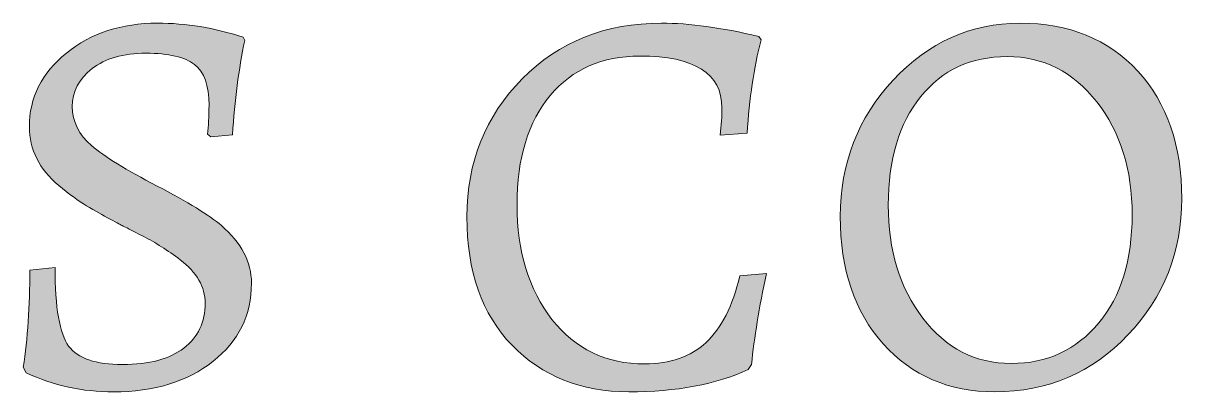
# Model space of a CAD drawing. Header units: inches. Extents: x 31.25 to 37.47, y -31.92 to -24.49.
# Drawn here: x 34.334 to 35.688, y -31.904 to -31.473 of the extents above; entities that cross this region are included whole.
import ezdxf

# ---------------------------------------------------------------- set-up
doc = ezdxf.new("R2010")
doc.units = ezdxf.units.IN
doc.header["$MEASUREMENT"] = 0
doc.layers.add('Layer 3', color=7, linetype='Continuous')

msp = doc.modelspace()

# ---------------------------------------------------------------- hatches: boundary and pattern name
at = {"layer": 'Layer 3', "true_color": 0xffffff}
h = msp.add_hatch(color=7, dxfattribs=at)
h.dxf.hatch_style = 2
edge = h.paths.add_edge_path()
edge.add_spline(control_points=[(34.4396, -31.9044), (34.4214, -31.9044), (34.4038, -31.9026), (34.3868, -31.8989), (34.3698, -31.8952), (34.3533, -31.8896), (34.3373, -31.8823), (34.3373, -31.8823), (34.334, -31.8757), (34.334, -31.8757), (34.3392, -31.8423), (34.3418, -31.8044), (34.3418, -31.7623), (34.3418, -31.7623), (34.3712, -31.759), (34.3712, -31.759), (34.3712, -31.806), (34.3765, -31.8366), (34.3871, -31.8509), (34.3978, -31.8653), (34.4188, -31.8725), (34.45, -31.8725), (34.4813, -31.8725), (34.5052, -31.8661), (34.5218, -31.8532), (34.5383, -31.8404), (34.5466, -31.8229), (34.5466, -31.8007), (34.5466, -31.7816), (34.5368, -31.7647), (34.5172, -31.7499), (34.5029, -31.739), (34.4885, -31.7299), (34.4742, -31.7225), (34.4598, -31.7151), (34.4523, -31.7113), (34.4517, -31.7111), (34.451, -31.7109), (34.4504, -31.7105), (34.4497, -31.7101), (34.4491, -31.7097), (34.4444, -31.7072), (34.4357, -31.7026), (34.427, -31.698), (34.4178, -31.6928), (34.408, -31.6869), (34.3982, -31.6811), (34.3875, -31.6732), (34.3757, -31.6632), (34.3527, -31.644), (34.3412, -31.6212), (34.3412, -31.5947), (34.3412, -31.5604), (34.3556, -31.5315), (34.3845, -31.5083), (34.4134, -31.485), (34.449, -31.4734), (34.4911, -31.4734), (34.5242, -31.4734), (34.5574, -31.4789), (34.5909, -31.4897), (34.5909, -31.4897), (34.5928, -31.4936), (34.5928, -31.4936), (34.5859, -31.5271), (34.5811, -31.5639), (34.5785, -31.6038), (34.5785, -31.6038), (34.5531, -31.6064), (34.5531, -31.6064), (34.5531, -31.6064), (34.5492, -31.6032), (34.5492, -31.6032), (34.5505, -31.594), (34.5511, -31.5827), (34.5511, -31.5693), (34.5511, -31.5462), (34.5455, -31.5304), (34.5342, -31.5217), (34.5228, -31.513), (34.5039, -31.5086), (34.4774, -31.5086), (34.4509, -31.5086), (34.4299, -31.5146), (34.4145, -31.5266), (34.3991, -31.5385), (34.3914, -31.5533), (34.3914, -31.5709), (34.3914, -31.5885), (34.3989, -31.6037), (34.4139, -31.6166), (34.4289, -31.6294), (34.4544, -31.6451), (34.4905, -31.6638), (34.5266, -31.6825), (34.5516, -31.698), (34.5655, -31.7101), (34.5889, -31.7301), (34.6007, -31.7525), (34.6007, -31.7773), (34.6007, -31.8147), (34.5857, -31.8452), (34.5557, -31.8689), (34.5257, -31.8926), (34.487, -31.9044), (34.4396, -31.9044)], knot_values=[0, 0, 0, 0, 1, 1, 1, 2, 2, 2, 3, 3, 3, 4, 4, 4, 5, 5, 5, 6, 6, 6, 7, 7, 7, 8, 8, 8, 9, 9, 9, 10, 10, 10, 11, 11, 11, 12, 12, 12, 13, 13, 13, 14, 14, 14, 15, 15, 15, 16, 16, 16, 17, 17, 17, 18, 18, 18, 19, 19, 19, 20, 20, 20, 21, 21, 21, 22, 22, 22, 23, 23, 23, 24, 24, 24, 25, 25, 25, 26, 26, 26, 27, 27, 27, 28, 28, 28, 29, 29, 29, 30, 30, 30, 31, 31, 31, 32, 32, 32, 33, 33, 33, 34, 34, 34, 35, 35, 35, 35], degree=3, periodic=1)
h = msp.add_hatch(color=7, dxfattribs=at)
h.dxf.hatch_style = 2
edge = h.paths.add_edge_path()
edge.add_spline(control_points=[(35.181, -31.8783), (35.1436, -31.8957), (35.0971, -31.9044), (35.0415, -31.9044), (34.9858, -31.9044), (34.9404, -31.8863), (34.9052, -31.85), (34.87, -31.8137), (34.8524, -31.7636), (34.8524, -31.6997), (34.8524, -31.6358), (34.8739, -31.5821), (34.9169, -31.5386), (34.96, -31.4951), (35.0143, -31.4734), (35.0799, -31.4734), (35.1121, -31.4734), (35.1499, -31.4786), (35.1934, -31.489), (35.1934, -31.489), (35.196, -31.493), (35.196, -31.493), (35.1877, -31.5256), (35.1823, -31.5619), (35.1797, -31.6019), (35.1797, -31.6019), (35.1484, -31.6045), (35.1484, -31.6045), (35.1497, -31.5927), (35.1503, -31.5821), (35.1503, -31.5725), (35.1503, -31.5321), (35.1184, -31.5119), (35.0545, -31.5119), (35.0106, -31.5119), (34.9757, -31.5272), (34.9498, -31.5578), (34.924, -31.5885), (34.911, -31.6311), (34.911, -31.6857), (34.911, -31.7402), (34.9246, -31.7849), (34.9518, -31.8197), (34.979, -31.8544), (35.0152, -31.8718), (35.0604, -31.8718), (35.0899, -31.8718), (35.1137, -31.8635), (35.1318, -31.8467), (35.1498, -31.83), (35.163, -31.804), (35.1712, -31.7688), (35.1712, -31.7688), (35.2025, -31.7662), (35.2025, -31.7662), (35.1938, -31.8057), (35.188, -31.8412), (35.1849, -31.8725), (35.1849, -31.8725), (35.181, -31.8783), (35.181, -31.8783)], knot_values=[0, 0, 0, 0, 1, 1, 1, 2, 2, 2, 3, 3, 3, 4, 4, 4, 5, 5, 5, 6, 6, 6, 7, 7, 7, 8, 8, 8, 9, 9, 9, 10, 10, 10, 11, 11, 11, 12, 12, 12, 13, 13, 13, 14, 14, 14, 15, 15, 15, 16, 16, 16, 17, 17, 17, 18, 18, 18, 19, 19, 19, 20, 20, 20, 20], degree=3, periodic=1)
h = msp.add_hatch(color=7, dxfattribs=at)
h.dxf.hatch_style = 2
edge = h.paths.add_edge_path()
edge.add_spline(control_points=[(35.4692, -31.9044), (35.4157, -31.9044), (35.3723, -31.8857), (35.3388, -31.8484), (35.3053, -31.811), (35.2886, -31.7613), (35.2886, -31.6994), (35.2886, -31.6374), (35.3092, -31.5843), (35.3505, -31.5399), (35.3918, -31.4956), (35.4412, -31.4734), (35.4985, -31.4734), (35.5559, -31.4734), (35.6018, -31.4921), (35.6361, -31.5295), (35.6705, -31.5669), (35.6876, -31.6166), (35.6876, -31.6785), (35.6876, -31.7404), (35.6667, -31.7936), (35.6247, -31.8379), (35.5828, -31.8823), (35.5309, -31.9044), (35.4692, -31.9044)], knot_values=[0, 0, 0, 0, 1, 1, 1, 2, 2, 2, 3, 3, 3, 4, 4, 4, 5, 5, 5, 6, 6, 6, 7, 7, 7, 8, 8, 8, 8], degree=3, periodic=1)
edge = h.paths.add_edge_path()
edge.add_spline(control_points=[(35.3447, -31.686), (35.3447, -31.739), (35.3581, -31.7831), (35.3851, -31.8183), (35.412, -31.8536), (35.4465, -31.8712), (35.4884, -31.8712), (35.5304, -31.8712), (35.5644, -31.8554), (35.5905, -31.8239), (35.6166, -31.7924), (35.6296, -31.7502), (35.6296, -31.6974), (35.6296, -31.6446), (35.6158, -31.6005), (35.5882, -31.5654), (35.5606, -31.5302), (35.5257, -31.5125), (35.4835, -31.5125), (35.4414, -31.5125), (35.4077, -31.5282), (35.3825, -31.5595), (35.3573, -31.5908), (35.3447, -31.6329), (35.3447, -31.686)], knot_values=[0, 0, 0, 0, 1, 1, 1, 2, 2, 2, 3, 3, 3, 4, 4, 4, 5, 5, 5, 6, 6, 6, 7, 7, 7, 8, 8, 8, 8], degree=3, periodic=1)

# ---------------------------------------------------------------- linework, layer by layer
at = {"layer": 'Layer 3', "lineweight": 0}
for points, knots in [([(34.4396, -31.9044), (34.4214, -31.9044), (34.4038, -31.9026), (34.3868, -31.8989), (34.3698, -31.8952), (34.3533, -31.8896), (34.3373, -31.8823), (34.3373, -31.8823), (34.334, -31.8757), (34.334, -31.8757), (34.3392, -31.8423), (34.3418, -31.8044), (34.3418, -31.7623), (34.3418, -31.7623), (34.3712, -31.759), (34.3712, -31.759), (34.3712, -31.806), (34.3765, -31.8366), (34.3871, -31.8509), (34.3978, -31.8653), (34.4188, -31.8725), (34.45, -31.8725), (34.4813, -31.8725), (34.5052, -31.8661), (34.5218, -31.8532), (34.5383, -31.8404), (34.5466, -31.8229), (34.5466, -31.8007), (34.5466, -31.7816), (34.5368, -31.7647), (34.5172, -31.7499), (34.5029, -31.739), (34.4885, -31.7299), (34.4742, -31.7225), (34.4598, -31.7151), (34.4523, -31.7113), (34.4517, -31.7111), (34.451, -31.7109), (34.4504, -31.7105), (34.4497, -31.7101), (34.4491, -31.7097), (34.4444, -31.7072), (34.4357, -31.7026), (34.427, -31.698), (34.4178, -31.6928), (34.408, -31.6869), (34.3982, -31.6811), (34.3875, -31.6732), (34.3757, -31.6632), (34.3527, -31.644), (34.3412, -31.6212), (34.3412, -31.5947), (34.3412, -31.5604), (34.3556, -31.5315), (34.3845, -31.5083), (34.4134, -31.485), (34.449, -31.4734), (34.4911, -31.4734), (34.5242, -31.4734), (34.5574, -31.4789), (34.5909, -31.4897), (34.5909, -31.4897), (34.5928, -31.4936), (34.5928, -31.4936), (34.5859, -31.5271), (34.5811, -31.5639), (34.5785, -31.6038), (34.5785, -31.6038), (34.5531, -31.6064), (34.5531, -31.6064), (34.5531, -31.6064), (34.5492, -31.6032), (34.5492, -31.6032), (34.5505, -31.594), (34.5511, -31.5827), (34.5511, -31.5693), (34.5511, -31.5462), (34.5455, -31.5304), (34.5342, -31.5217), (34.5228, -31.513), (34.5039, -31.5086), (34.4774, -31.5086), (34.4509, -31.5086), (34.4299, -31.5146), (34.4145, -31.5266), (34.3991, -31.5385), (34.3914, -31.5533), (34.3914, -31.5709), (34.3914, -31.5885), (34.3989, -31.6037), (34.4139, -31.6166), (34.4289, -31.6294), (34.4544, -31.6451), (34.4905, -31.6638), (34.5266, -31.6825), (34.5516, -31.698), (34.5655, -31.7101), (34.5889, -31.7301), (34.6007, -31.7525), (34.6007, -31.7773), (34.6007, -31.8147), (34.5857, -31.8452), (34.5557, -31.8689), (34.5257, -31.8926), (34.487, -31.9044), (34.4396, -31.9044)], [0, 0, 0, 0, 1, 1, 1, 2, 2, 2, 3, 3, 3, 4, 4, 4, 5, 5, 5, 6, 6, 6, 7, 7, 7, 8, 8, 8, 9, 9, 9, 10, 10, 10, 11, 11, 11, 12, 12, 12, 13, 13, 13, 14, 14, 14, 15, 15, 15, 16, 16, 16, 17, 17, 17, 18, 18, 18, 19, 19, 19, 20, 20, 20, 21, 21, 21, 22, 22, 22, 23, 23, 23, 24, 24, 24, 25, 25, 25, 26, 26, 26, 27, 27, 27, 28, 28, 28, 29, 29, 29, 30, 30, 30, 31, 31, 31, 32, 32, 32, 33, 33, 33, 34, 34, 34, 35, 35, 35, 35]), ([(35.181, -31.8783), (35.1436, -31.8957), (35.0971, -31.9044), (35.0415, -31.9044), (34.9858, -31.9044), (34.9404, -31.8863), (34.9052, -31.85), (34.87, -31.8137), (34.8524, -31.7636), (34.8524, -31.6997), (34.8524, -31.6358), (34.8739, -31.5821), (34.9169, -31.5386), (34.96, -31.4951), (35.0143, -31.4734), (35.0799, -31.4734), (35.1121, -31.4734), (35.1499, -31.4786), (35.1934, -31.489), (35.1934, -31.489), (35.196, -31.493), (35.196, -31.493), (35.1877, -31.5256), (35.1823, -31.5619), (35.1797, -31.6019), (35.1797, -31.6019), (35.1484, -31.6045), (35.1484, -31.6045), (35.1497, -31.5927), (35.1503, -31.5821), (35.1503, -31.5725), (35.1503, -31.5321), (35.1184, -31.5119), (35.0545, -31.5119), (35.0106, -31.5119), (34.9757, -31.5272), (34.9498, -31.5578), (34.924, -31.5885), (34.911, -31.6311), (34.911, -31.6857), (34.911, -31.7402), (34.9246, -31.7849), (34.9518, -31.8197), (34.979, -31.8544), (35.0152, -31.8718), (35.0604, -31.8718), (35.0899, -31.8718), (35.1137, -31.8635), (35.1318, -31.8467), (35.1498, -31.83), (35.163, -31.804), (35.1712, -31.7688), (35.1712, -31.7688), (35.2025, -31.7662), (35.2025, -31.7662), (35.1938, -31.8057), (35.188, -31.8412), (35.1849, -31.8725), (35.1849, -31.8725), (35.181, -31.8783), (35.181, -31.8783)], [0, 0, 0, 0, 1, 1, 1, 2, 2, 2, 3, 3, 3, 4, 4, 4, 5, 5, 5, 6, 6, 6, 7, 7, 7, 8, 8, 8, 9, 9, 9, 10, 10, 10, 11, 11, 11, 12, 12, 12, 13, 13, 13, 14, 14, 14, 15, 15, 15, 16, 16, 16, 17, 17, 17, 18, 18, 18, 19, 19, 19, 20, 20, 20, 20]), ([(35.4692, -31.9044), (35.4157, -31.9044), (35.3723, -31.8857), (35.3388, -31.8484), (35.3053, -31.811), (35.2886, -31.7613), (35.2886, -31.6994), (35.2886, -31.6374), (35.3092, -31.5843), (35.3505, -31.5399), (35.3918, -31.4956), (35.4412, -31.4734), (35.4985, -31.4734), (35.5559, -31.4734), (35.6018, -31.4921), (35.6361, -31.5295), (35.6705, -31.5669), (35.6876, -31.6166), (35.6876, -31.6785), (35.6876, -31.7404), (35.6667, -31.7936), (35.6247, -31.8379), (35.5828, -31.8823), (35.5309, -31.9044), (35.4692, -31.9044)], [0, 0, 0, 0, 1, 1, 1, 2, 2, 2, 3, 3, 3, 4, 4, 4, 5, 5, 5, 6, 6, 6, 7, 7, 7, 8, 8, 8, 8]), ([(35.3447, -31.686), (35.3447, -31.739), (35.3581, -31.7831), (35.3851, -31.8183), (35.412, -31.8536), (35.4465, -31.8712), (35.4884, -31.8712), (35.5304, -31.8712), (35.5644, -31.8554), (35.5905, -31.8239), (35.6166, -31.7924), (35.6296, -31.7502), (35.6296, -31.6974), (35.6296, -31.6446), (35.6158, -31.6005), (35.5882, -31.5654), (35.5606, -31.5302), (35.5257, -31.5125), (35.4835, -31.5125), (35.4414, -31.5125), (35.4077, -31.5282), (35.3825, -31.5595), (35.3573, -31.5908), (35.3447, -31.6329), (35.3447, -31.686)], [0, 0, 0, 0, 1, 1, 1, 2, 2, 2, 3, 3, 3, 4, 4, 4, 5, 5, 5, 6, 6, 6, 7, 7, 7, 8, 8, 8, 8])]:
    msp.add_open_spline(points, degree=3, knots=knots, dxfattribs=at)

doc.saveas('drawing.dxf')
